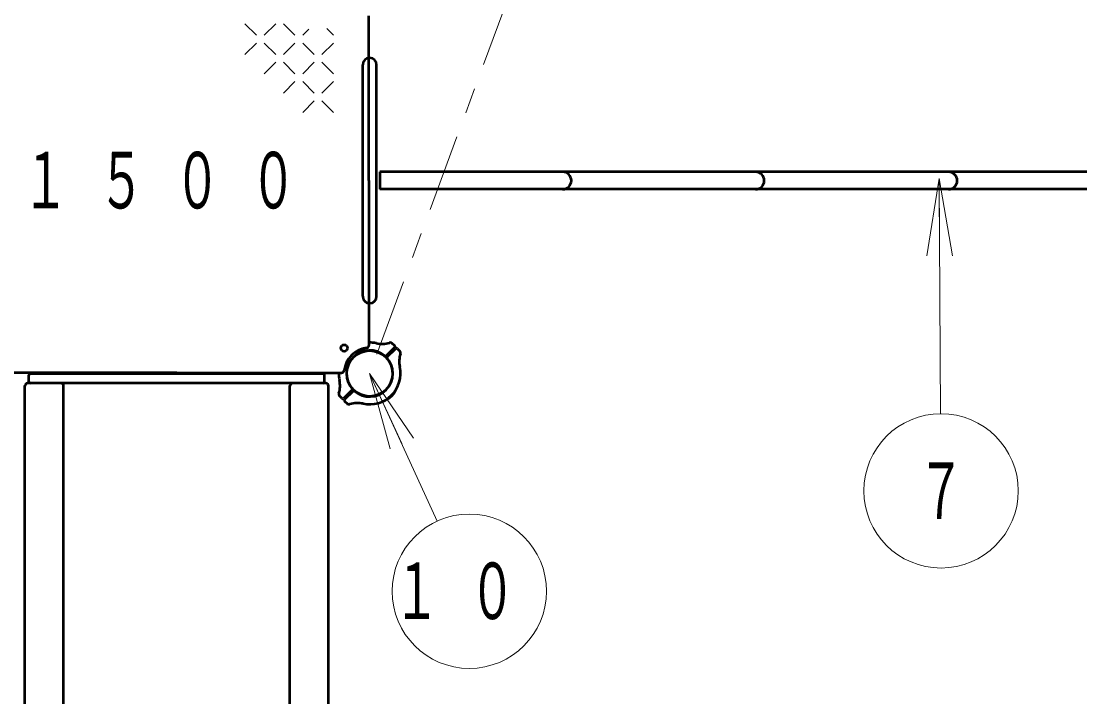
# Model space of a CAD drawing. Units: millimetres on the paper, scale 1:50. Extents: x -385 to 0, y -594 to 267.
# Drawn here: x -303.8 to -262.64, y 146.2 to 172.47 of the extents above; entities that cross this region are included whole.
import ezdxf
from ezdxf.enums import TextEntityAlignment as Align

# ---------------------------------------------------------------- set-up
doc = ezdxf.new("R2010")
doc.units = ezdxf.units.MM
doc.linetypes.add('USER2', pattern=[6, 3, -1, 1, -1])
doc.layers.add('LY_1', color=140, linetype='Continuous', lineweight=50)
doc.styles.add('ＭＳ ゴシック', font='')
doc.styles.get('ＭＳ ゴシック').set_extended_font_data('MS Gothic')

msp = doc.modelspace()

# ---------------------------------------------------------------- linework, layer by layer
at = {"layer": 'LY_1', "color": 7, "linetype": 'USER2', "lineweight": 13}
msp.add_line((-278.561, 190.482), (-290.251, 158.768), dxfattribs=at)
at = {"layer": 'LY_1'}
for p, q in [((-290.281, 166.268), (-290.281, 172.676)), ((-290.523, 161.768), (-290.523, 170.768)), ((-289.979, 161.768), (-289.979, 170.768)), ((-290.281, 166.268), (-290.281, 159.86)), ((-245.651, 166.608), (-289.851, 166.608)), ((-289.851, 166.608), (-289.851, 165.928)), ((-245.651, 165.928), (-289.851, 165.928)), ((-289.61, 159.452), (-289.277, 159.785)), ((-289.567, 159.409), (-289.234, 159.743)), ((-289.278, 159.843), (-289.384, 159.942)), ((-289.177, 159.742), (-289.077, 159.635)), ((-297.751, 158.798), (-304.159, 158.798)), ((-303.501, 158.448), (-303.501, 158.708)), ((-303.441, 158.768), (-292.061, 158.768)), ((-297.751, 158.798), (-291.344, 158.798)), ((-292.001, 158.448), (-292.001, 158.708)), ((-303.651, 100.788), (-303.651, 158.288)), ((-291.951, 158.388), (-303.551, 158.388)), ((-302.151, 100.788), (-302.151, 158.288)), ((-293.351, 100.788), (-293.351, 158.288)), ((-291.851, 100.788), (-291.851, 158.288)), ((-290.935, 158.126), (-291.269, 157.793)), ((-290.893, 158.084), (-291.226, 157.751)), ((-289.273, 158.073), (-289.271, 158.07)), ((-291.326, 157.794), (-291.433, 157.909)), ((-291.225, 157.693), (-291.11, 157.586)), ((-289.556, 157.79), (-289.554, 157.787))]:
    msp.add_line(p, q, dxfattribs=at)
at = {"layer": 'LY_1', "color": 7, "lineweight": 13}
for p, q in [((-295.104, 172.366), (-294.654, 171.916)), ((-294.354, 171.916), (-293.904, 172.366)), ((-293.604, 172.366), (-293.154, 171.916)), ((-292.854, 171.916), (-292.614, 172.155)), ((-291.921, 172.183), (-291.654, 171.916)), ((-295.104, 171.166), (-294.654, 171.616)), ((-294.354, 171.616), (-293.904, 171.166)), ((-293.604, 171.166), (-293.154, 171.616)), ((-292.854, 171.616), (-292.404, 171.166)), ((-292.104, 171.166), (-291.654, 171.616)), ((-294.354, 170.416), (-293.904, 170.866)), ((-293.604, 170.866), (-293.154, 170.416)), ((-292.854, 170.416), (-292.404, 170.866)), ((-292.104, 170.866), (-291.654, 170.416)), ((-293.604, 169.666), (-293.154, 170.116)), ((-292.854, 170.116), (-292.404, 169.666)), ((-292.104, 169.666), (-291.654, 170.116)), ((-292.854, 168.916), (-292.404, 169.366)), ((-292.104, 169.366), (-291.654, 168.916)), ((-268.596, 163.34), (-268.115, 166.343)), ((-268.115, 166.343), (-267.596, 163.346)), ((-268.115, 166.343), (-268.096, 163.343)), ((-268.115, 166.343), (-268.057, 157.204)), ((-289.458, 155.832), (-290.251, 158.768)), ((-290.251, 158.768), (-288.548, 156.248)), ((-290.251, 158.768), (-289.003, 156.04)), ((-290.251, 158.768), (-287.625, 153.028))]:
    msp.add_line(p, q, dxfattribs=at)
at = {"layer": 'LY_1'}
for centre, radius in [((-291.241, 159.758), 0.13), ((-290.251, 158.768), 0.891)]:
    msp.add_circle(centre, radius, dxfattribs=at)
at = {"layer": 'LY_1', "color": 7, "lineweight": 13}
for centre in [(-268.039, 154.204), (-286.377, 150.301)]:
    msp.add_circle(centre, 3, dxfattribs=at)
at = {"layer": 'LY_1'}
for centre, radius, start, end in [((-290.251, 170.768), 0.272, 0, 180), ((-282.751, 166.268), 0.34, 270, 90), ((-275.251, 166.268), 0.34, 270, 90), ((-267.751, 166.268), 0.34, 270, 90), ((-290.251, 161.768), 0.272, 180, 0), ((-290.251, 158.768), 1, 96.7872, 173.2128), ((-290.381, 159.86), 0.1, 276.7872, 0), ((-290.251, 158.768), 1.2, 77.7272, 91.4325), ((-289.784, 160.918), 1, 257.7272, 287.5412), ((-289.452, 159.869), 0.1, 47, 107.5412), ((-289.305, 159.813), 0.04, 315, 47), ((-289.206, 159.714), 0.04, 43, 135), ((-290.251, 158.768), 0.9, 135, 220.7293), ((-290.251, 158.768), 0.9, 49.2707, 135), ((-289.638, 159.48), 0.04, 229.2707, 315), ((-290.251, 158.768), 0.9, 315, 40.7293), ((-289.539, 159.381), 0.04, 135, 220.7293), ((-288.102, 159.235), 1, 162.4588, 192.2728), ((-289.151, 159.567), 0.1, 342.4588, 43), ((-291.344, 158.898), 0.1, 270, 353.2128), ((-290.251, 158.768), 1.2, 315, 12.2728), ((-303.441, 158.708), 0.06, 90, 180), ((-303.441, 158.448), 0.06, 180, 270), ((-292.061, 158.708), 0.06, 0, 90), ((-292.061, 158.448), 0.06, 270, 0), ((-290.251, 158.768), 1.2, 178.5675, 192.2728), ((-292.401, 158.3), 1, 342.4588, 12.2728), ((-303.551, 158.288), 0.1, 90, 180), ((-302.251, 158.288), 0.1, 0, 90), ((-293.251, 158.288), 0.1, 90, 180), ((-291.951, 158.288), 0.1, 0, 90), ((-290.964, 158.155), 0.04, 315, 40.7293), ((-290.865, 158.056), 0.04, 49.2707, 135), ((-290.251, 158.768), 0.9, 229.2707, 315), ((-290.251, 158.768), 1.22, 315, 323.6269), ((-289.285, 158.056), 0.02, 323.6269, 45), ((-291.352, 157.969), 0.1, 162.4588, 223), ((-291.297, 157.821), 0.04, 223, 315), ((-291.198, 157.722), 0.04, 135, 227), ((-290.719, 156.618), 1, 77.7272, 107.5412), ((-290.251, 158.768), 1.2, 257.7272, 315), ((-289.54, 157.802), 0.02, 225, 306.3731), ((-290.251, 158.768), 1.22, 306.3731, 315), ((-291.051, 157.667), 0.1, 227, 287.5412)]:
    msp.add_arc(centre, radius, start, end, dxfattribs=at)

# ---------------------------------------------------------------- texts
at = {"layer": 'LY_1', "color": 7, "style": 'ＭＳ ゴシック', "width": 0.6}
msp.add_text('７', height=2.199, dxfattribs=at).set_placement((-268.039, 154.204), align=Align.MIDDLE_CENTER)
at = {"layer": 'LY_1', "color": 7, "char_height": 2.199, "style": 'ＭＳ ゴシック'}
for s, insert, attachment_point in [('\\T1.64;\\W0.6;１５００', (-303.751, 166.268), 4), ('\\T1.64;\\W0.6;１０', (-286.377, 150.301), 5)]:
    msp.add_mtext(s, dxfattribs=dict(at, insert=insert, attachment_point=attachment_point))

doc.saveas('drawing.dxf')
